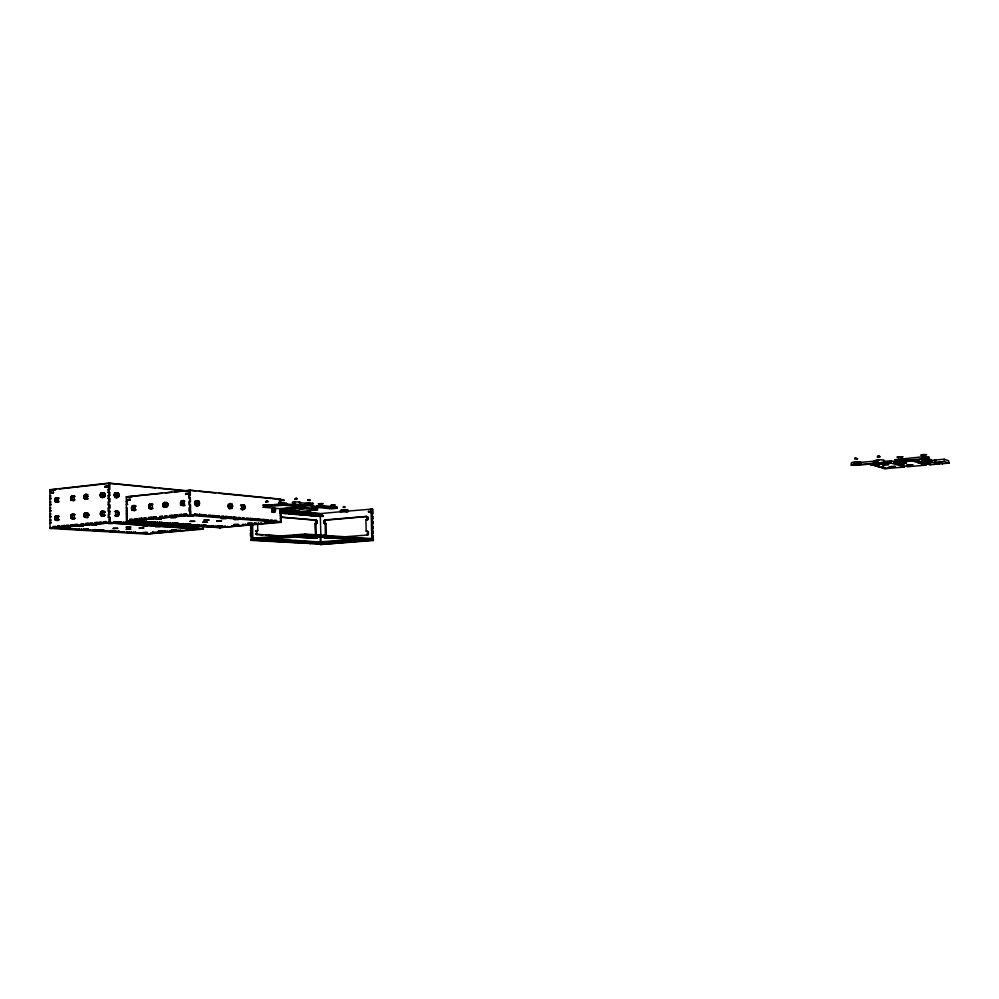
<?xml version="1.0" encoding="UTF-8"?>
<svg xmlns="http://www.w3.org/2000/svg" width="999" height="999" viewBox="0 0 999 999"><rect width="100%" height="100%" fill="white"/><g stroke="black" fill="none" stroke-linecap="round" stroke-linejoin="round"><path stroke-width="1.5" d="M315.509 534.752L314.847 523.838L315.984 522.04L315.072 520.154L280.931 517.27M296.666 537.15L315.135 538.361C316.283 536.063 318.756 535.864 316.296 538.274L296.291 536.962M316.945 534.927L316.221 534.49L315.996 523.738L317.145 521.94L316.233 520.054L280.569 517.032M273.164 512.175L274.051 510.402L273.276 508.016M272.59 512.3C275.824 513.711 276.686 507.13 273.439 508.191M229.683 508.566C233.666 507.48 227.747 502.385 230.844 503.583C233.716 504.395 232.655 509.89 229.258 508.541M242.345 509.602L243.494 507.392L242.282 504.97M244.917 507.567C245.679 504.72 241.358 503.608 241.721 506.968C240.921 511.301 247.552 508.166 243.494 507.704M368.181 531.668L366.183 531.131L365.921 520.229L367.445 518.181L366.233 516.421L325.087 519.93L323.626 521.703L325.162 523.701L325.387 534.428L323.963 535.939M231.119 508.429L229.258 506.181L230.632 503.583M335.826 536.825L336.463 537.549L332.717 537.387L333.316 536.563L333.329 537.337L329.558 537.175L330.157 536.351L330.182 537.125L326.386 536.962L326.985 536.138L327.01 536.913L324.787 536.85L326.286 534.49L326.061 523.763L324.513 522.015L325.412 520.204L367.108 516.508M199.488 503.558C200 498.738 193.843 501.148 196.566 504.732C197.228 506.093 199.201 505.606 199.375 504.17C199.463 501.91 194.405 507.854 198.239 505.519M197.24 503.034L197.115 501.048M198.027 503.696L197.515 501.573L196.279 500.724M180.507 503.271C180.544 498.076 186.85 502.172 183.366 505.157C179.345 505.894 179.358 502.047 184.266 505.569M181.855 503.396C180.956 501.073 186.351 500.174 182.367 500.586M148.651 506.456C148.701 501.323 154.833 505.382 151.423 508.316C150.162 509.527 148.451 507.892 148.651 506.456C149.675 507.042 154.583 510.751 149.588 508.503M150.025 506.568L151.598 503.958M162.849 505.032C162.8 500.124 168.906 503.558 165.871 506.705C162.15 508.591 161.413 502.959 166.346 507.405M164.223 505.144L164.922 503.109L166.296 502.485M131.506 508.166C131.356 503.571 137.188 506.356 134.603 509.59C131.119 512.662 130.132 505.019 134.465 510.539M132.879 508.279C132.043 505.556 138.024 505.257 133.054 505.581M134.39 509.989L135.327 506.893M334.677 504.994L333.641 504.857M70.704 498.364C70.567 493.906 76.099 496.603 73.626 499.725C70.017 502.684 69.843 495.479 73.389 500.636M70.792 516.346C70.454 521.041 76.249 517.657 73.689 514.685C69.805 513.136 69.942 518.431 74.326 514.248M72.115 498.476L73.589 495.966M71.641 518.643C77.223 519.443 71.329 519.293 72.203 516.446M83.916 496.94C83.679 492.732 89.148 494.817 87.025 498.076C83.616 501.173 83.641 494.293 86.389 499.163M84.003 515.359C83.966 510.626 89.66 513.986 86.788 516.995C83.079 518.706 82.917 513.349 87.363 517.644M85.315 497.065C84.49 494.842 89.573 493.956 85.627 494.368M85.402 515.459L86.064 513.498L87.338 512.887M100.312 495.192C99.825 492.07 104.47 491.87 103.809 495.129C102.997 501.411 95.667 492.007 104.545 495.654M100.424 513.736C100.287 509.215 105.956 511.988 103.434 515.159C102.76 516.471 100.799 516.058 100.562 514.647C100.1 511.438 104.52 517.382 101.523 515.871M103.446 492.719C99.088 493.531 104.932 499.375 101.623 497.377M101.811 513.848L102.685 511.663L104.433 511.488M115.372 494.855C115.085 491.483 119.693 492.582 118.931 495.492C117.969 499.925 115.235 494.867 114.011 495.005M118.057 497.177C112.238 500.237 121.816 493.743 115.322 492.807M117.77 515.884C112.675 515.734 117.72 507.367 119.056 513.336C114.76 521.653 120.117 510.651 115.447 511.288M54.745 500.074C54.62 495.654 60.065 498.339 57.63 501.436C54.033 504.358 53.946 497.202 57.418 502.335M54.795 518.244C54.67 513.811 60.127 516.545 57.68 519.63C54.058 522.527 54.021 515.334 57.467 520.491M56.156 500.187L56.993 498.051L58.479 497.752M56.219 518.331L57.455 515.934M335.514 507.017L330.694 507.005M337.225 507.005L320.242 505.494M367.357 535.002C365.721 535.963 369.767 531.268 366.183 531.131M272.24 510.364L274.126 508.778M366.695 519.905L368.132 519.23L367.257 519.155M272.852 508.079L272.577 510.601L274.201 512.162M257.642 523.364L257.754 530.457L256.481 532.367L257.48 534.353L280.906 535.951M58.491 517.407L58.104 519.942M58.441 499.363L58.054 501.885M853.745 463.037L854.782 462.924M878.433 460.514L876.135 460.689L877.984 460.564M884.215 462.525L857.716 465.309L851.136 465.209L883.903 462.437M367.557 534.94L368.094 534.565L367.22 534.502M195.417 500.986L198.401 500.836M928.758 457.092L922.339 456.818L894.954 459.727L897.601 460.027M363.873 538.623L363.848 539.385L363.224 538.686C363.561 537.937 361.975 541.083 359.915 540.247M104.033 515.959L103.072 515.571M221.99 526.011L217.357 526.073L222.028 525.961M281.968 499.725L283.741 499.687L281.98 499.75M282.38 503.896L280.544 503.646L284.79 503.571M280.544 503.771L282.68 503.608M285.314 503.733L284.44 503.896M272.178 510.614L273.564 510.639M273.689 510.801L275.437 510.564M293.881 502.509L294.767 502.335M308.079 499.725L309.827 499.687L308.142 499.762M281.93 511.513C286.139 511.7 277.385 511.038 281.993 511.55M283.629 511.7L285.077 511.65L284.39 511.588M281.843 512.862L281.006 512.937M281.955 513.011L285.889 513.361M307.168 503.758L309.915 503.496M283.466 512.999L280.369 512.862L281.156 512.799M286.701 511.788L285.227 511.788L287.25 511.888M283.591 513.161L285.09 513.124M285.214 513.299L286.725 513.286M309.603 503.571L311.388 503.571L309.965 503.771M289.885 512.087L289.298 512.15M286.051 513.224L289.96 513.561M290.097 512.262L291.533 512.2L289.26 512.012M288.449 513.573L289.285 513.498M291.646 512.375L295.517 512.712M290.072 513.723L291.571 513.698L289.123 513.636M293.244 512.512L294.705 512.512M294.842 512.649L297.103 512.849M293.132 513.861L291.72 513.836L295.542 514.185M293.344 514.023L294.73 513.998M296.441 512.787L297.939 512.774L297.265 512.712M294.88 514.135L296.366 514.11M298.301 512.887L299.525 512.912L298.888 512.986M296.466 514.273L297.302 514.198M270.629 538.911L319.38 541.945C323.751 540.759 323.776 544.393 319.405 543.406L260.702 539.81L305.644 536.188L363.923 540.084L362.2 540.259M297.914 514.273L297.14 514.323M298.064 514.41L299.55 514.373L295.704 514.06M302.622 513.161L301.198 513.211L303.421 513.411M302.772 513.349L304.245 513.336M323.177 505.906L316.558 505.906L317.432 506.181M301.086 514.547L299.65 514.56L308.142 515.284M301.286 514.71L302.048 514.61M303.596 513.274L308.728 513.299M304.545 515.122L305.744 514.685L305.682 513.498M302.797 514.822L303.434 514.747M335.302 505.057L332.655 504.795M311.251 515.546L308.316 515.147M313.536 514.173L312.762 514.223M310.602 515.496L312.799 515.684M314.485 514.235L313.661 514.31L314.31 514.36M312.15 515.621L315.16 515.746L313.748 515.746M320.617 514.897L315.209 514.46L316.671 514.41M316.783 514.56L318.194 514.56M318.269 514.71L319.668 514.66M316.646 515.896L315.284 515.921L318.231 516.008M319.792 514.847L320.417 514.772M316.908 515.996L318.931 516.208M272.265 508.803L274.188 509.453M318.294 516.158L319.755 516.133M175.774 530.094L171.266 530.132L176.373 530.082M346.453 510.464L345.567 510.539M367.195 520.204L365.921 520.229M883.441 460.502C884.402 459.215 873.114 459.927 874.575 461.051M117.108 496.928L115.434 496.903L118.431 496.828L115.422 496.615M320.766 543.269L360.414 540.259L360.864 538.436L360.976 540.284M349.038 539.797L348.951 541.296L349.063 539.697L336.938 540.596L336.963 542.22M182.355 504.845L183.716 504.907L182.293 504.994M935.663 460.302L934.115 460.626L935.613 460.851M856.568 458.154L854.807 458.166L855.594 458.254M934.889 462.737L934.24 463.012L940.459 462.587L934.889 462.737L934.739 460.439M879.432 456.056L877.671 456.056L878.708 456.131M853.608 462.599L856.68 462.262M854.744 462.687L861.188 463.049M859.789 462.737C863.81 461.351 849.649 461.888 851.797 463.124M876.91 460.589L876.26 460.914L877.609 460.851L854.595 462.937M901.485 457.043L902.085 456.855L900.499 456.73M902.184 457.08L903.059 456.793L898.413 456.793M925.049 454.895L925.673 454.695L924.612 454.57M292.27 504.67L291.496 504.982M303.197 505.569L299.113 505.382M303.234 507.604L302.123 507.28M331.381 504.994L332.317 504.882M293.107 512.375L291.646 512.387M305.719 513.436L304.208 513.698L305.819 513.986M302.66 514.685L301.885 514.735M310.19 513.736L309.153 513.436M304.42 514.935L305.569 514.985M342.133 510.389L345.604 510.227M856.83 459.003L857.679 458.778L854.632 459.115M879.682 456.905C882.479 456.056 873.551 457.117 878.77 456.993M855.107 462.637L853.421 462.824M922.477 454.707L921.702 455.057M898.551 459.215L897.489 459.727M275.674 536.975L279.071 536.875M114.735 530.694L110.489 530.644L114.735 530.694L114.036 531.643M198.339 504.445L196.653 504.42L197.527 504.495M268.082 502.01L265.522 501.935L266.184 502.06M297.202 499.2L294.643 499.113L295.279 499.238M271.428 504.97L262.787 505.169L264.635 505.494M299.026 502.609C304.658 501.261 285.839 502.222 294.68 502.759M281.93 503.658L282.018 503.883M264.373 506.868L262.824 507.167L279.683 508.691L300.1 506.793L283.404 505.219L264.373 506.868L264.335 504.857M293.556 504.108L291.933 504.42L306.481 505.969L313.374 505.544L293.556 504.108L293.519 502.072M309.54 503.171L304.707 503.633L307.417 503.996M308.067 503.633L306.843 503.858M310.926 503.821L309.965 503.908M321.853 503.921L322.502 503.758L321.84 503.671M301.673 507.117L281.406 509.003L282.342 509.265M299.151 507.417L300.811 507.292M279.745 510.152L297.64 511.75L317.744 509.915L301.698 508.441L281.431 510.314L282.367 510.564M318.206 506.943L316.596 507.342L330.469 508.716L337.25 508.304L318.206 506.943L318.182 505.619M146.241 534.053L50.05 528.396L49.95 489.722L108.766 483.116L188.324 490.934M50.662 489.785L56.543 489.273M108.179 489.448L109.553 489.448L109.515 483.191L108.791 483.266L155.619 487.949M59.565 488.936L109.565 483.329M315.072 508.803L316.009 508.578L311.988 508.516M316.134 508.903L317.719 508.616L301.473 507.28M345.03 507.455L343.231 507.492M108.891 485.127L109.528 485.052M53.434 491.995L50.774 492.282L50.774 493.319L53.434 493.019L53.434 491.995L53.372 492.957L50.799 493.244M106.606 486.451L108.816 486.201M107.929 487L105.132 487.3L105.12 486.251L107.929 485.939L107.929 487L105.182 487.237L105.17 486.313M306.044 513.586L312.275 513.511L310.764 513.873M344.792 510.039L340.122 510.551L343.631 510.789M342.857 510.414L341.983 510.626L343.331 510.626M345.567 510.676L346.453 510.339L344.792 510.414M345.055 510.714L348.301 510.277L343.943 510.352M50.724 495.879L49.962 495.816L50.612 495.679L50.574 498.651M341.758 511.463L340.147 511.825L348.326 511.55L341.758 511.463L341.733 510.189M288.037 535.951L291.308 535.876M109.553 489.448L108.129 489.385L108.154 492.482L108.829 492.357M108.154 492.482L109.565 492.42L109.59 495.641L108.217 495.641L108.192 498.688L109.615 498.613L109.628 501.848L108.204 501.785L108.229 504.895L109.653 504.82L109.678 508.041L108.941 508.054M109.415 492.495L109.54 495.579L108.854 495.579M115.097 492.882L117.37 492.657M114.897 493.007L117.607 492.744M116.471 493.007L117.82 492.857M116.683 493.169L118.032 493.019M116.871 493.356L118.232 493.206M117.045 493.581L118.406 493.431M114.148 494.093L115.497 493.956M117.208 493.831L118.556 493.681M114.073 494.38L115.422 494.243M117.333 494.105L118.694 493.956M114.023 494.692L115.385 494.542M117.445 494.393L118.794 494.243M50.737 501.91L49.975 501.848L50.624 501.723L50.587 504.682M108.167 495.591L109.54 495.579M117.52 494.692L118.869 494.555M899.412 456.805L896.902 457.167L897.839 457.342M854.595 462.587L855.531 462.587M114.036 495.317L115.385 495.179M117.57 495.005L118.918 494.867M114.086 495.629L115.434 495.492M117.582 495.317L118.943 495.179M114.161 495.929L115.509 495.791M117.57 495.629L118.931 495.492M117.532 495.941L118.881 495.791M117.457 496.228L118.806 496.078M117.358 496.503L118.706 496.353M114.723 496.965L116.084 496.828M117.22 496.753L118.581 496.603M114.922 497.165L116.284 497.015M115.135 497.315L116.483 497.177M116.895 497.165L118.494 497.002M115.822 497.564L117.857 497.302M108.229 498.626L109.615 498.613M220.18 526.136L220.167 527.684L126.473 521.216L126.286 496.79L190.26 490.209L190.322 495.092L189.548 495.092M162.35 493.269L127.66 496.778M165.434 492.944L171.616 492.295M174.713 491.97L180.894 491.321M183.978 490.996L190.247 490.347M877.472 460.352L878.87 460.227M877.522 460.864L873.863 461.613L874.625 461.825M898.813 460.527L895.042 461.288L901.622 461.388L929.045 458.516L898.813 460.527L898.713 458.966M130.045 499.15L127.185 499.45L127.185 500.511L130.045 500.212L130.045 499.15L129.982 500.149M50 507.829L50.637 507.767L50 510.851L50.712 510.901M188.661 494.155L185.639 494.468L185.627 493.369L188.649 493.056L188.661 494.155L190.01 494.28M126.324 501.473L127.01 501.398L127.035 504.532L127.722 504.532M126.361 507.729L127.06 507.667L127.21 521.266L190.559 515.309L190.434 504.607L188.986 504.682L188.948 501.461L190.397 501.523L190.359 498.176L188.911 498.251L188.861 495.029L190.322 495.092M50.599 510.726L51.361 510.776M108.279 504.82L109.653 504.82L109.628 507.979M126.336 504.545L127.035 504.532M190.197 498.251L190.347 501.448M322.59 543.331L322.552 541.72L337.075 540.609M109.078 514.323L109.69 511.026L108.267 511.101L108.254 507.992L108.928 507.992M195.617 500.861L197.964 500.624M195.055 501.348L198.601 500.998M195.692 500.924L197.215 501.311M194.905 501.573L196.366 501.436M197.34 501.336L198.789 501.186M194.793 501.835L197.278 501.598M197.515 501.573L198.963 501.423M132.992 508.266L134.378 508.129M194.693 502.122L196.154 501.973M197.665 501.823L199.113 501.685M195.904 501.448L197.327 501.898M50.762 513.986L50.012 513.936L50.649 513.811L50.012 516.895L51.374 516.82M108.317 511.038L108.953 510.976M132.929 508.566L134.303 508.429M194.618 502.422L197.34 502.185M197.79 502.11L199.251 501.96M50.012 516.895L50.662 516.833M132.879 508.878L134.266 508.741M194.58 502.747L197.34 502.485M197.889 502.41L199.35 502.26M197.303 502.759L195.979 502.897L196.016 502.022M132.867 509.19L134.253 509.053M197.977 502.722L199.425 502.584M132.892 509.502L134.266 509.365M194.593 503.396L196.054 503.246M198.014 503.046L199.475 502.897M115.235 511.376L117.507 511.151M114.823 511.663L117.957 511.351M132.929 509.827L134.316 509.69M194.643 503.721L196.091 503.571M198.039 503.371L199.5 503.234M116.808 511.638L118.169 511.5M127.085 510.801L126.386 510.864M194.718 504.033L196.179 503.883M117.008 511.825L118.357 511.688M190.334 504.682L190.372 507.892L189.023 507.904L189.061 511.126L190.509 511.051L190.509 515.309M197.989 504.008L199.438 503.871M117.183 512.05L118.531 511.913M194.817 504.333L196.391 504.22L195.28 504.145M117.333 512.3L118.694 512.162M194.942 504.62L196.403 504.47M197.914 504.32L199.375 504.17M117.47 512.562L118.819 512.437M195.105 504.882L196.566 504.732M197.827 504.595L199.276 504.458M197.702 504.857L199.151 504.72M117.57 512.862L118.931 512.724M197.552 505.094L199.013 504.945M117.645 513.161L119.006 513.024M195.667 505.469L197.128 505.319M197.39 505.294L198.838 505.144M195.891 505.594L198.651 505.307M50.774 520.029L50.025 519.98L50.674 519.855L50.637 522.827M196.116 505.669L198.451 505.444M117.695 513.474L119.056 513.336M117.707 513.786L119.068 513.648M117.695 514.098L119.056 513.961M117.657 514.398L119.018 514.273M117.582 514.697L118.943 514.56M228.584 503.983L231.268 503.708M117.482 514.972L118.844 514.835M127.148 514.123L126.411 514.06L127.11 513.936M230.032 503.971L231.468 503.833M278.871 499.113L280.157 499.1L280.182 505.369M230.22 504.12L231.656 503.983M277.685 499.45L280.731 499.163L280.806 503.608M114.848 515.484L116.209 515.347M117.358 515.222L118.706 515.084M230.407 504.32L231.843 504.183M115.047 515.671L116.408 515.546M117.208 515.447L118.556 515.322M230.569 504.545L232.005 504.395M115.26 515.821L116.621 515.696M117.033 515.646L118.382 515.509M118.194 515.671L115.709 516.021M227.909 505.082L229.345 504.945M230.719 504.795L232.155 504.657M230.831 505.069L232.268 504.932M227.847 505.382L229.283 505.244M109.715 514.26L108.292 514.21L108.304 517.32L109.728 517.245L109.765 522.902L50.749 528.434L50.037 527.797L109.765 522.277M227.809 505.694L229.246 505.556M230.931 505.357L232.367 505.219M108.304 517.32L109.728 517.245L109.728 522.902M227.797 506.006L229.233 505.869M231.006 505.669L232.442 505.519M231.056 505.981L232.492 505.844M241.646 504.857L243.494 504.757M227.809 506.318L229.258 506.181M241.059 505.107L243.706 504.832M227.859 506.643L229.295 506.505M231.069 506.293L232.505 506.156M240.896 505.257L244.093 505.107M240.734 505.457L242.17 505.319M227.934 506.943L229.37 506.805M231.069 506.605L232.505 506.468M240.597 505.681L242.033 505.544M242.844 505.444L244.268 505.307M231.031 506.918L232.467 506.78M243.007 505.656L244.43 505.519M126.436 517.07L127.173 517.12M243.144 505.906L244.568 505.769M230.956 507.205L232.392 507.067M230.869 507.492L232.305 507.342M243.269 506.181L244.693 506.043M243.356 506.468L244.792 506.331M230.757 507.742L232.193 507.604M228.646 508.179L230.082 508.041M230.619 507.967L232.055 507.829M243.431 506.768L244.867 506.63M228.846 508.341L231.893 508.016M229.046 508.454L231.531 508.304M243.481 507.08L244.905 506.943M243.494 507.392L244.93 507.255M243.456 508.004L244.88 507.879M240.647 508.603L242.083 508.466M243.394 508.304L244.817 508.166M103.496 521.815L103.496 522.752L103.446 521.765L105.794 521.54L106.506 522.589M136.738 518.668L137.475 518.718L134.365 518.831L134.378 519.905L137.487 519.667M153.109 517.057L153.896 518.119L153.122 518.131L153.109 517.057L155.569 516.82L155.582 517.894L150.812 518.281M174.163 515.059L174.95 516.133L174.176 516.146L174.163 515.059L176.661 514.822L176.673 515.909L169.368 516.595L169.355 515.509L171.853 515.272L172.54 516.421M187.05 514.997L186.313 513.973L187.05 515.047L183.841 515.234L183.828 514.135L186.363 513.898L186.376 514.997L178.996 515.696L178.983 514.597L181.506 514.36L181.518 515.459M243.306 508.566L244.73 508.441M240.784 508.853L242.22 508.716M243.194 508.828L244.618 508.691M243.057 509.04L244.48 508.916M242.907 509.24L244.33 509.103M113.986 521.678L117.008 521.778L116.384 522.889M195.28 515.097L194.58 514.073L194.593 515.159L195.317 514.073L197.577 514.185L197.602 515.284L196.815 515.284M241.721 509.615L244.156 509.265M129.745 520.342L132.155 520.104L132.143 519.043L129.733 519.268L129.745 520.342L132.842 520.154L132.105 520.054M141.458 519.23L139.036 519.455L139.023 518.394L142.145 518.206L141.408 518.219L142.145 519.23L146.154 518.793L146.141 517.719L143.706 517.944L144.393 519.068M194.58 514.148L195.317 514.073M242.145 509.652L243.569 509.515M59.628 525.973L60.377 526.985L58.129 527.197L58.117 526.161M69.081 526.161L66.109 526.336L66.109 525.299L68.369 525.087L69.081 526.161L68.332 526.061M99.65 523.289L101.985 523.064L101.249 522.964M116.384 521.84L117.008 521.778M50.05 528.396L109.028 522.852L203.334 529.158L203.284 525.511M118.581 523.039L118.581 521.99L121.578 522.09L120.867 523.139M126.473 521.216L189.835 515.247M201.973 514.597L201.985 515.559L202.01 514.535L199.038 514.423L199.763 514.423M118.581 522.052L119.256 521.99L118.581 522.976M55.757 528.134L56.444 528.071M113.998 522.727L114.623 521.615M132.78 520.904L132.043 521.028L172.615 523.688M120.954 522.152L121.578 522.09M58.142 528.284L58.791 528.284M134.415 521.203L135.065 521.141M123.127 522.29L126.111 522.402L125.487 523.501M204.171 514.772L203.459 515.859M60.427 528.421L61.114 528.359M136.601 521.353L137.338 521.228M199.038 515.447L199.713 514.36M273.589 508.416L275 508.279M125.487 522.452L126.111 522.402M273.726 508.653L275.137 508.516M62.8 528.558L63.436 527.547L67.445 527.659L62.5 527.734L63.387 527.572M138.961 521.515L139.598 521.453M273.838 508.916L275.249 508.778M69.668 528.021L70.355 528.021M123.139 523.289L123.764 522.24M141.121 521.665L141.846 520.616M203.459 515.796L204.133 514.71L206.418 514.885L205.744 516.033M273.938 509.19L275.337 509.065M129.982 522.764L130.619 522.702L129.995 523.801M274.001 509.49L275.412 509.353M143.456 521.828L144.093 520.716M212.188 515.459L215.11 515.571L215.122 516.645M212.175 515.534L212.874 516.471M274.051 509.79L275.449 509.665M70.355 528.908L69.668 529.033L72.652 529.12M127.66 523.588L128.322 522.614L127.66 523.651M145.617 521.977L146.341 521.853M207.842 516.146L208.566 516.071M135.09 523.014L134.365 523.126L135.09 524.05L135.09 523.014L132.767 522.852L132.143 523.888M274.063 510.102L275.474 509.965M280.569 522.315L280.22 509.627L280.919 509.552L280.282 509.515M72.003 529.108L72.64 529.058M147.889 522.077L148.576 522.015M210.027 516.308L210.752 516.246M274.051 510.402L275.462 510.264M280.257 509.677L280.919 509.615L281.144 522.352L219.53 527.634M138.811 524.338L139.523 523.314L136.588 523.214L136.601 524.25M147.939 522.14L148.576 522.077M210.115 516.371L210.777 515.234L208.516 515.059L208.529 516.133M74.925 529.195L74.238 529.308L77.198 529.395M150.075 522.29L150.799 522.165M212.188 516.483L212.924 516.421M138.898 523.364L139.523 523.314M273.963 510.976L275.374 510.851M76.561 529.383L77.198 529.32M134.378 524.038L135.052 523.976M153.022 522.315L152.335 522.377L153.022 522.39M141.009 523.513L141.696 524.425L141.021 524.487M273.876 511.251L275.287 511.113M78.784 529.52L79.371 528.521M136.601 524.188L137.213 523.151M154.495 522.589L155.22 521.553L155.132 522.539M271.653 511.738L273.064 511.6M273.776 511.488L275.187 511.363M85.577 529.045L88.449 529.12L87.812 529.183M143.207 523.726L143.931 523.613L143.219 524.637M161.114 522.077L161.801 522.015L161.164 523.064M271.828 511.913L273.239 511.788M273.651 511.7L275.062 511.575M81.081 529.657L81.718 528.658M87.762 529.12L88.362 530.069M146.029 523.751L145.404 524.787L145.404 523.813L148.302 523.913L147.59 524.937M156.793 522.752L157.417 521.653M218.756 517.045L219.405 515.921L217.183 515.746L217.195 516.808M227.934 517.657L227.922 516.595L225.724 516.421L225.05 517.494M273.501 511.9L274.912 511.763M145.404 523.876L146.079 523.813M272.977 512.25L274.75 511.925M158.891 522.902L159.615 521.865M220.804 517.157L221.466 516.083L223.676 516.258L223.701 517.32L222.927 517.32M147.59 524.025L148.302 523.913M85.577 529.932L86.214 528.933M151.935 525.224L152.647 524.2L149.763 524.113L150.437 525.012L149.775 525.074M229.283 517.869L229.27 516.82L232.13 516.92L231.468 518.044M229.258 516.883L229.982 516.82L229.283 517.819M88.449 530.007L87.762 530.119L90.672 530.207M152.023 524.263L152.647 524.2M163.986 523.089L163.249 523.139M280.969 512.475L280.269 512.599M151.935 524.325L152.597 524.263M156.344 525.574L156.955 524.5L154.096 524.4L154.758 524.413M166.146 523.301L165.509 523.364M233.479 518.206L233.466 517.145L236.301 517.257L235.652 518.369M233.454 517.22L234.178 517.145L233.466 518.144M92.208 530.332L92.895 530.269M156.244 524.612L156.955 524.5M168.307 523.389L167.582 523.439M159.053 524.7L158.404 525.711L159.016 524.637L161.239 524.787L160.627 525.861M176.099 523.076C183.554 522.315 165.222 523.089 176.873 523.076L176.161 524.1L176.786 523.014M96.628 530.594L97.303 529.657L97.228 530.594M103.234 530.119L103.871 530.057M154.77 525.312L144.718 524.8M160.527 524.912L161.239 524.787M98.864 530.731L99.5 529.745M156.256 525.511L156.918 525.449M235.552 518.306L236.276 518.244M99.5 530.731L96.628 530.656M164.785 526.086L165.497 525.074L162.662 524.987L162.675 525.998M101.061 530.856L102.135 529.782L97.365 529.82L101.673 529.895L101.011 530.919L103.284 531.056L103.871 530.007M158.404 525.661L159.066 525.599M164.785 525.199L165.497 525.074M103.234 530.993L103.871 530.931M160.539 525.799L161.201 525.736M166.895 525.274L169.718 525.362L169.106 526.436M178.322 524.188L179.008 524.125L178.371 524.2M166.895 525.337L167.532 526.223M106.044 531.068L105.37 531.181L108.217 531.256M162.662 525.949L163.287 524.925M180.394 524.4L181.119 524.275M280.319 515.571L281.019 515.509M171.104 525.561L173.901 525.649L173.876 526.598M182.542 524.487L183.217 523.476M243.906 519.018L244.555 517.907L242.42 517.744L242.445 518.793M249.925 518.444L250.637 518.456M883.815 461.426L891.008 460.776L893.943 461.663M109.69 531.381L110.377 531.318M166.908 526.236L167.57 526.173M173.202 525.774L173.901 525.649M184.603 524.687L185.227 523.613M245.866 519.118L246.578 519.055M109.69 531.431L112.525 531.456L112.512 530.531M169.018 526.373L169.68 526.311M186.738 524.775L187.4 523.763L185.914 523.801L190.709 523.763L187.462 523.626M247.902 519.28L248.626 519.218M118.294 531.031L118.931 530.981M175.287 525.849L175.949 525.849M187.412 524.787L176.161 524.1M248.002 519.343L248.651 518.231L246.528 518.069L246.541 519.105M253.971 518.768L254.683 518.768M171.778 526.448L171.116 526.51L171.728 525.499M188.823 524.925L189.498 523.963M250.649 519.368L249.937 519.43L250.599 518.394L252.697 518.556L252.722 519.592M872.177 463.399L876.76 462.987M881.33 462.574L890.721 461.825M896.902 462.425L893.968 462.612L893.905 461.451L898.213 461.063M903.958 460.551L909.714 460.027M177.36 526.048L178.072 525.936L177.372 526.935L188.087 527.709M116.171 531.768L116.808 531.718M180.057 526.073L179.445 527.122L180.057 526.073L182.205 526.223L182.18 527.16M191.583 525.012L190.909 525.062L191.583 525.074M257.992 519.093L260.727 519.193L260.077 520.279L260.702 520.154M319.668 513.598L320.08 515.009L312.362 514.335M179.433 526.198L180.107 526.136M257.979 519.155L258.691 519.093M319.58 513.686L340.871 511.7M345.404 511.301L372.552 509.028L372.677 513.936L371.64 513.948L371.079 508.991L371.815 539.223M912.786 459.915L916.782 460.676L916.695 462.212L918.943 462.425L918.868 461.351L916.632 461.138M118.931 531.843L118.257 531.955L120.467 532.03M175.3 526.798L175.961 526.735M181.506 526.336L182.205 526.223M192.944 525.274L193.656 525.149M253.983 519.755L254.695 519.692M870.641 463.536L870.716 464.697L890.559 462.912L904.345 467.033L904.22 464.772M893.968 462.612L912.661 460.939L916.695 462.212M890.783 462.987L870.941 464.76L870.878 463.611M120.429 532.03L121.054 532.03M195.092 525.424L195.717 525.362M261.975 519.405L262.687 520.317L261.988 520.379M928.683 459.977L931.218 459.752L931.992 462.262L927.347 462.674L922.052 460.964L922.764 458.566M179.445 527.072L180.107 527.01M197.103 525.499L197.765 524.55M258.704 520.004L257.992 520.067L258.654 519.03M122.502 532.205L124.688 532.342M186.313 526.498L185.627 527.484L186.313 526.498L183.566 526.411L183.579 527.41M197.065 525.561L197.677 524.487M203.222 525.037L205.919 525.124L205.931 526.011L205.207 525.124M876.086 465.097L877.222 464.997L877.284 466.133L876.16 466.233L876.098 464.672M917.631 461.451L920.941 462.013L921.003 463.086L917.694 462.537L917.631 461.451L918.868 461.351M922.052 460.964L926.747 460.551L931.992 462.262M199.825 525.586L199.151 525.636L199.812 524.637M268.656 520.841L268.644 519.817L265.934 519.717L266.633 519.717M930.843 460.402L944.217 459.215L948.613 460.726L949.05 463.111L930.231 464.76L925.936 463.848L925.861 462.712M187.65 526.748L190.397 526.773L189.785 527.822M205.245 525.187L205.919 525.124M280.369 518.543L281.081 518.481M319.917 516.52L322.34 516.308L322.24 514.81L312.587 514.31M126.748 531.543L127.385 532.355M183.566 527.347L184.228 526.411L184.191 527.347M189.685 526.885L190.397 526.773M870.716 464.697L877.284 466.133M928.758 461.126L931.293 460.901M128.846 532.529L129.47 531.568M135.04 531.992L135.714 532.854L135.04 532.954L137.775 533.041M191.721 526.96L194.443 527.047L193.756 528.034M203.234 525.924L203.883 524.925M368.481 511.388L369.38 512.312L368.481 511.388L371.84 511.251M917.694 462.537L918.943 462.425M187.662 527.622L188.274 526.635L188.287 527.622M266.646 520.629L265.946 520.691L266.596 519.655M922.015 462.35L920.778 462.462L920.853 463.536L923.064 463.736L923.001 462.662L922.015 462.35L922.077 463.424M131.556 531.743L130.894 532.717L131.468 531.693M193.744 527.16L194.443 527.047M924.125 464.073L924.15 462.15L925.099 464.385L921.827 463.848L921.765 462.774L923.001 462.662M924.849 462.375L925.998 462.275M133.629 531.818L133.641 532.792L130.894 532.717M189.698 527.759L190.359 527.709M197.777 528.309L198.464 527.322L195.767 527.235L196.416 527.247M878.321 465.734L878.383 466.858L879.52 466.758L876.16 466.233M921.765 462.774L925.024 463.324L916.408 460.327M191.733 527.897L192.395 527.847M197.765 527.435L198.464 527.322M209.253 526.398L209.965 526.286M269.88 521.053L270.517 519.967L272.552 520.129L271.828 521.153M368.506 512.225L371.865 512.087M878.383 466.858L883.915 468.007L883.84 466.883M949.05 463.111L944.367 461.526L924.212 463.299L927.084 463.748L925.936 463.848M211.351 526.548L211.963 525.499M921.827 463.848L923.064 463.736M141.895 533.291L139.173 533.204L139.835 533.104M196.428 528.109L195.767 528.171L196.378 527.185M213.311 526.623L213.973 526.573M219.543 526.036L220.205 525.973L217.37 525.936M274.475 521.241L273.776 521.303L274.425 520.279L276.436 520.442L276.461 521.453M166.096 530.993L163.324 531.131L164.011 531.118M213.274 526.685L213.886 525.636M215.297 526.76L215.959 525.786M882.754 466.57L882.791 468.106L883.915 468.007M920.853 463.536L919.779 463.199L923.738 462.687L923.875 464.485L925.099 464.385M199.625 528.871L145.654 534.103L203.334 529.158M277.822 522.115L219.568 527.647M882.791 468.106L884.977 468.731L904.345 467.033M923.8 463.424L925.848 464.073L925.911 465.134L907.679 466.733L894.542 462.787L894.742 460.639M251.486 525.399L250.374 525.412L251.486 525.399L250.462 530.544L251.561 530.544L251.611 533.204L250.499 533.216L250.537 535.689L251.648 535.676L251.711 539.897L323.464 543.856M314.76 520.054L316.233 520.054M315.222 520.242L316.521 520.267M315.497 520.504L316.646 520.404M315.609 520.679L316.77 520.579M315.709 520.879L316.87 520.779M315.809 521.091L316.958 520.991M315.871 521.316L317.033 521.216M371.69 516.408L372.739 516.396L372.789 518.856L371.753 518.868L371.69 516.408L372.739 516.396M315.934 521.553L317.095 521.453M315.971 521.79L317.12 521.69M315.984 522.04L317.145 521.94M315.971 522.29L317.133 522.19M315.946 522.527L317.108 522.427M315.909 522.752L317.07 522.652M315.846 522.976L316.995 522.877M315.759 523.164L316.92 523.064M315.659 523.351L316.82 523.251M315.422 523.626L316.708 523.401M314.847 523.838L316.446 523.626M250.462 530.544L251.561 530.544M257.754 530.457L256.568 530.556M255.919 530.781L257.255 530.569M255.769 530.919L256.968 530.819M255.644 531.081L256.843 530.981M371.815 521.328L372.852 521.316L372.914 523.776L371.878 523.788L371.753 518.868M371.878 523.788L372.914 523.776M255.694 533.903L256.893 533.803M255.819 534.078L257.168 534.14M256.131 534.365L257.317 534.265M257.829 534.44L256.293 534.453L262.787 534.952M371.928 526.248L372.977 526.236L373.027 528.696L371.99 528.708L372.315 523.826M338.823 537.125L371.178 539.323L371.166 538.573L304.907 534.028L252.797 538.236L258.029 538.561L258.042 539.335L257.48 538.523M371.99 528.708L373.027 528.696M250.924 525.449L251.161 540.397L251.736 539.073L302.148 534.89L318.981 535.589L318.993 536.363L320.604 536.475L319.967 535.751M304.92 534.815L252.847 539.048L252.61 524.425M251.748 539.835L302.16 535.676L310.851 535.826L310.839 535.039L310.227 535.876L314.123 536.038L314.111 535.252L313.499 536.088L317.37 536.263L317.357 535.476L316.745 536.313L318.993 536.363M315.06 534.577L316.533 534.577M255.357 540.059L254.733 540.159L257.043 540.209M310.227 535.876L310.851 535.826M258.654 540.309L259.84 540.459L259.827 539.597M372.053 531.168L373.089 531.156L373.151 533.616L372.115 533.641L372.427 528.746M259.802 540.409L260.389 539.547M266.483 539.997L270.354 541.021M262.075 540.459L261.451 540.559L263.736 540.621L263.724 539.747M266.458 540.047L266.471 540.809M268.069 540.097L268.644 540.909M316.258 536.301L317.42 536.213M265.409 540.659L265.322 539.847M316.283 536.55L317.432 536.451M324.775 536.076L325.412 536.8M316.271 536.8L317.432 536.7M320.604 536.475L323.813 536.688L323.801 535.914L323.189 536.738L324.787 536.85M316.246 537.037L317.407 536.938M316.208 537.262L317.357 537.175M318.781 535.476L340.497 537.15L367.145 535.027M273.077 541.258L271.378 541.158L272.003 541.058M316.134 537.487L317.295 537.387M316.059 537.687L317.22 537.587M315.959 537.862L317.12 537.774M275.274 541.258L274.65 541.346L276.336 541.458L276.323 540.596M315.721 538.149L317.008 537.924M276.311 541.396L276.873 540.559M282.792 540.996L286.875 541.121M315.135 538.361L316.745 538.149M278.446 541.508L278.434 540.646L277.897 541.545L280.132 541.608L280.12 540.746M282.754 541.046L282.767 541.795M284.328 541.083L284.34 541.933L286.551 541.995M281.156 541.695L281.668 540.846M333.029 537.599L325.274 538.199L323.988 536.913M336.463 537.549L339.585 537.749L339.56 536.987L338.961 537.799L342.682 537.962L342.657 537.2L342.058 538.011L345.754 538.174L345.741 537.412L345.142 538.224L348.813 538.374L348.801 537.624L348.201 538.424L351.86 538.586L351.835 537.824L351.248 538.623L354.882 538.786L354.87 538.036L354.27 538.836L357.892 538.985L357.867 538.236L357.28 539.035L363.848 539.385M341.134 537.862L341.121 537.1L355.806 538.011M288.162 542.032L287.537 542.132L289.161 542.17M290.746 542.27L292.907 542.37M298.589 542.007L303.883 542.157M370.454 540.297L372.24 540.047L372.177 536.101L373.214 536.088L373.314 540.521L320.217 544.53M293.856 541.67L294.493 542.407M303.758 542.195L303.234 543.069L304.845 543.169M298.601 542.744L299.163 541.908M372.24 540.047L369.131 539.835L369.717 539.048L369.742 539.785L367.669 539.735L367.644 538.985L356.368 538.136L355.781 538.936M301.71 542.932L302.272 542.107M295.08 501.523L294.168 501.698L295.142 501.798M294.767 502.197L295.404 502.709M265.609 504.982L269.305 504.994M922.739 454.557L924.362 454.458M284.727 503.958C293.094 502.997 274.101 502.972 280.382 503.996M923.538 455.057L926.66 454.632L920.541 455.107M348.813 539.672L357.492 538.998M306.93 543.156L307.917 543.356M326.973 542.007L333.067 541.533M340.684 540.946L346.778 540.471M366.596 538.936L371.166 538.573M309.365 542.607L309.39 543.444L310.976 543.531L311.501 542.669M316.995 543.119L317.582 543.806M312.437 543.618L312.962 542.757M363.236 539.435L366.795 539.585L366.783 538.848L366.196 539.635L367.669 539.735M313.986 543.668L314.535 542.844M323.938 542.969L316.258 542.919M333.966 542.145L337.662 541.908M346.803 541.196L349.85 540.971M359.702 540.159L363.561 539.91M361.913 540.097L363.911 539.947L363.923 540.734L361.938 540.834L362.387 540.122M324.975 542.907L324.987 543.731L327.297 543.606M328.783 542.657L328.796 543.381L331.181 543.306M338.549 542.632L337.063 542.807M342.47 542.332L341.021 542.557M344.505 542.22L348.501 541.933M350.087 541.795L350.062 540.971L350.012 541.745L352.422 541.683M353.971 541.446L354.021 540.659L353.971 541.446L356.393 541.371M372.252 539.26L368.256 538.948L368.369 540.459L366.396 540.559M878.158 460.439L878.883 460.377M922.889 457.005L926.81 457.08M855.256 462.512L856.692 462.425M928.458 459.652L929.969 459.677L928.446 459.89M319.83 505.669L318.469 506.006M312.824 506.518C306.868 507.017 320.779 506.68 313.698 506.493M314.161 506.78L314.835 506.53M307.555 511.588L306.318 511.888M308.866 511.825L310.614 511.688L308.828 511.563M343.656 510.439L343.032 510.651M309.852 513.948L311.988 513.986M305.744 514.685L312.312 514.86L305.981 515.072L308.067 515.059M167.382 503.521L166.696 503.646L167.333 503.696M283.129 500.536C287.2 500.187 278.996 500.199 282.317 500.549M309.19 500.524C313.062 500.287 305.994 500.062 308.029 500.524M309.653 503.971L313.324 503.446L306.681 503.671M320.542 503.658C315.721 504.258 327.797 503.733 321.004 503.646M332.754 504.87L330.981 505.207M313.249 506.505L312.138 506.78M307.255 511.538L307.979 511.575M308.454 511.85L309.852 511.688L309.203 511.575M344.705 510.764L345.741 510.714M308.341 515.272L308.916 515.172M320.454 516.221C318.556 516.433 322.54 516.121 320.654 516.333M309.678 515.284L310.464 515.309M282.542 503.409L284.328 503.409M313.137 506.431L314.997 506.431M313.187 506.88L313.848 506.868M307.867 511.513L309.103 511.5M307.929 511.925L308.566 511.913M87.487 496.041L86.613 496.103L87.537 496.216M900.886 459.041L902.284 459.041M305.17 513.411L306.206 513.673M312.949 514.098L313.823 514.348M319.118 516.083L319.755 516.121M272.877 510.576L274.188 510.851M284.24 511.725L283.279 511.451M307.317 511.925L308.017 511.863M321.74 503.571L318.244 503.846L319.243 504.033M195.517 504.145L196.154 504.158M197.615 504.333L198.239 504.345M296.303 498.339C298.676 498.538 293.856 498.301 296.104 498.513M343.331 510.751L342.12 510.664M297.352 505.094L299.151 505.182L299.176 506.518M311.988 506.868L312.849 506.805M84.79 496.016L86.164 495.916L85.452 495.841M309.902 503.359L311.376 503.508M283.491 503.608L285.115 503.484M282.08 503.971L280.744 503.883M306.468 534.64L303.234 534.902M52.997 527.934L146.241 533.478M55.757 528.196L58.192 528.284M60.427 528.471L62.837 528.558M78.784 529.582L81.131 529.657M85.627 529.994L83.292 529.845L83.966 528.846M92.208 530.382L95.105 530.469L95.105 529.47M126.711 532.455L128.883 532.592M293.868 542.507L296.054 542.557L296.041 541.72M251.161 540.397L320.779 544.043M163.337 531.98L164.023 532.08L163.411 531.081M66.146 526.273L66.908 526.323M337.113 542.857L336.563 540.796M58.217 526.223L57.418 526.123L57.418 527.16L58.217 527.135M64.723 526.523L64.011 525.499L64.723 525.536L61.751 525.711L61.751 526.748M152.797 532.067L153.446 532.105M159.116 532.355L159.753 531.543M272.902 539.472L280.669 539.947M285.277 540.234L297.677 540.996M303.833 541.383L313.149 541.945M157.605 532.642L156.993 531.643M59.628 526.885L60.377 526.935M154.895 532.729L155.594 532.817M328.796 543.381L329.295 542.632M251.736 539.073L254.146 539.21M55.295 527.297L56.044 527.397M150.699 533.091L151.398 533.129M50.025 522.952L51.386 522.877M250.537 535.689L251.648 535.676M72.715 524.737L73.464 524.712M172.527 531.331L171.928 531.293M73.464 525.699L72.752 524.662L70.479 524.887L70.479 525.924M168.269 531.705L167.657 530.706M338.986 542.707L338.524 541.858M87.8 523.301L88.536 523.289M189.298 529.807L188.649 528.858M292.307 536.55L292.295 535.776M360.364 541.071L358.454 541.221M187.163 529.083L186.488 529.957L187.175 529.994M265.871 535.152L278.184 535.951M90.772 524.063L89.985 524.088L89.985 523.039L92.308 522.814L92.308 523.863M87.8 524.225L88.549 524.338L87.837 523.239L85.527 523.464L85.539 524.5M182.18 530.332L182.268 530.394M180.632 530.619L180.02 529.62M270.504 505.469L264.348 505.531L280.17 504.033L278.946 504.532M54.82 518.543L56.231 518.643M109.016 522.227L203.321 528.583M372.877 539.997L320.242 544.53M54.858 518.843L56.269 518.943M116.833 522.927L124.575 523.451M132.318 523.963L140.072 524.487M161.751 525.949L169.505 526.461M191.184 527.922L198.938 528.446M54.933 519.13L56.344 519.23M324.051 537.15L326.373 538.261L324.887 538.099M373.314 540.521L373.214 536.088M55.032 519.405L56.568 519.742M57.68 519.63L59.091 519.73M202.035 529.17L109.091 522.964L108.766 483.116M55.295 519.867L56.706 519.955M57.517 519.855L58.929 519.942M195.167 529.195L195.816 529.233M324.388 537.724L325.287 537.787M50.025 519.917L50.737 519.967M55.457 520.054L57.055 520.304M251.611 533.204L250.499 533.216M324.55 537.887L325.612 538.061M366.446 540.609L365.984 539.735M55.844 520.317L58.129 520.491M99.738 523.226L98.951 523.239L98.938 522.19L101.286 521.965L101.286 523.014M191.508 529.67L190.809 528.721M362.437 540.909L361.913 538.786M279.121 503.284L278.471 503.171L281.556 503.134M55.282 516.52L56.706 516.62M70.917 517.557L72.315 517.657M324.338 535.064L325.237 535.127M55.145 516.77L56.556 516.858M71.016 517.832L72.415 517.932M73.701 518.056L75.112 518.156M324.213 535.264L325.112 535.327M55.02 517.032L56.431 517.132M71.141 518.081L72.54 518.181M73.539 518.281L74.937 518.381M54.92 517.32L56.344 517.42M71.279 518.294L72.865 518.581M73.152 518.631L74.763 518.568M324.026 535.701L324.912 535.764M54.858 517.619L56.269 517.719M130.619 522.702L128.284 522.539L128.284 523.588M143.931 523.613L141.646 523.451L141.646 524.487M178.072 525.936L175.911 525.786L175.924 526.798M54.808 517.932L56.231 518.019M161.925 525.112L165.072 525.262M309.553 535.127L335.739 536.913M106.493 521.578L105.757 522.539M84.128 516.258L85.539 516.358M227.834 526.436L227.198 526.398M250.424 528.084L251.523 528.071M70.904 515.734L72.403 515.546M84.241 516.533L85.639 516.633M70.829 516.046L72.24 516.133M84.366 516.783L85.914 517.107M224.962 526.585L225.637 526.685M84.678 517.195L86.089 517.295M86.401 517.345L88.012 517.282M223.364 526.823L222.715 525.849M84.878 517.357L87.587 517.557M129.058 520.716L220.192 526.997M56.044 515.834L58.729 516.033M70.792 516.97L72.19 516.758M220.155 527.11L188.786 524.975L189.41 523.913M325 534.515L326.286 534.49M55.632 516.108L57.243 516.046M57.505 516.096L59.078 516.383M70.842 517.27L72.24 517.37M127.897 521.191L220.205 527.584M324.638 534.74L325.711 534.677M55.457 516.296L56.868 516.396M324.488 534.89L325.374 534.952M84.228 514.135L85.627 514.235M87.4 514.398L88.799 514.497M100.949 515.397L102.335 515.496M367.045 534.652L367.919 534.715M84.128 514.435L85.527 514.535M87.45 514.71L88.849 514.81M101.124 515.584L104.258 515.834M366.683 534.877L367.744 534.84M84.053 514.735L85.452 514.835M87.462 515.022L88.861 515.122M236.825 525.649L236.176 524.675M72.04 514.235L74.738 514.448M84.016 515.047L85.415 515.147M87.45 515.334L88.849 515.434M234.615 525.899L233.928 524.925M71.628 514.51L73.227 514.46M73.526 514.497L75.1 514.785M87.4 515.646L88.811 515.746M71.441 514.71L72.84 514.81M84.016 515.671L85.415 515.771M108.991 517.245L109.69 517.295M231.681 526.061L232.317 526.036M372.177 536.101L372.115 533.641M71.266 514.935L72.677 515.034M84.066 515.971L85.464 516.071M71.129 515.172L72.527 515.272M100.474 513.111L101.873 513.211M100.437 513.424L101.823 513.523M151.536 517.32L148.401 517.494L148.401 518.581L150.861 518.344L150.849 517.27L151.536 517.395M243.057 524.063L242.982 524.125M373.151 533.616L373.089 531.156M85.714 512.787L87.562 512.937M247.627 524.662L247.615 523.663L248.214 524.7M85.052 513.036L87.987 513.124M100.437 514.048L101.836 514.16M367.694 533.666L368.569 533.728M84.853 513.199L86.251 513.299M100.487 514.36L101.873 514.46M245.891 524.85L245.242 523.876M367.607 533.903L368.481 533.966M84.49 513.611L86.064 513.498M100.562 514.647L101.948 514.747M103.584 514.897L104.97 514.997M243.656 525.099L243.082 525.062M367.495 534.115L368.369 534.178M84.353 513.861L85.752 513.961M87.325 514.11L88.724 514.21M100.662 514.922L102.06 515.022M103.434 515.159L104.82 515.259M367.37 534.315L368.244 534.378M100.787 515.172L102.185 515.272M103.259 515.384L104.658 515.484M101.935 511.188L104.233 511.376M101.486 511.401L104.633 511.65M261.513 523.476L260.876 522.552M366.97 531.331L368.019 531.518M50 507.892L50.749 507.942M101.099 511.75L102.685 511.663M103.409 511.738L104.957 512.062M254.645 523.139L253.983 523.151L256.281 522.952L256.918 523.888M258.591 523.638L258.666 522.689M367.307 531.605L368.319 531.843M100.924 511.988L102.323 512.087M103.696 512.212L105.082 512.312M126.411 513.998L127.11 514.048M367.557 531.98L368.431 532.042M100.774 512.237L102.173 512.337M367.657 532.205L368.531 532.267M100.649 512.512L102.048 512.612M162.238 517.207L167.07 516.82L167.058 515.734L164.573 515.971L165.26 517.107M253.996 524.038L254.67 524.138M100.549 512.799L101.948 512.912M156.256 516.87L155.532 516.883L156.269 517.894L153.809 518.181L153.796 517.107M176.623 514.885L177.347 514.872M171.803 515.347L172.527 515.334M270.729 522.727L270.13 521.678M176.623 515.846L177.36 515.909L174.85 516.196L174.837 515.109M267.832 522.827L268.506 522.927M108.953 511.038L109.69 511.026M265.509 523.089L266.134 523.076M131.756 509.365L133.129 509.478M134.603 509.59L135.976 509.702M131.88 509.615L133.267 509.727M134.428 509.815L135.802 509.927M108.254 507.992L109.728 508.166M132.043 509.84L133.429 509.952M132.218 510.039L134.94 510.501M189.835 514.61L280.519 521.715M132.855 510.389L134.703 510.539M181.456 514.435L182.18 514.41M281.144 522.352L189.822 515.372L189.535 490.134L280.731 499.163M49.987 504.807L51.336 504.745M184.615 515.222L183.878 514.198M54.883 500.961L56.294 501.073M131.631 507.217L133.017 507.317M323.751 522.652L324.65 522.727M54.982 501.223L56.394 501.336M57.467 501.66L59.041 501.548M131.556 507.517L132.942 507.629M323.838 522.864L324.737 522.939M55.095 501.473L56.656 501.798M57.28 501.848L58.691 501.96M131.518 507.842L132.892 507.954M323.951 523.064L324.987 523.314M55.407 501.873L58.067 502.322M324.238 523.389L325.487 523.676M56.006 502.222L57.855 502.36M131.518 508.479L132.904 508.591M324.775 523.663L326.061 523.763M131.643 509.09L132.942 508.903M54.97 498.863L56.381 498.988M71.216 499.987L72.79 500.287M323.801 520.991L324.7 521.053M49.975 498.776L51.324 498.713M54.87 499.15L56.281 499.275M71.566 500.324L74.051 500.624M148.676 506.768L150.05 506.88M323.713 521.216L324.613 521.291M54.808 499.45L56.219 499.575M132.605 505.794L135.777 506.043M148.726 507.08L150.1 507.192M323.664 521.453L324.55 521.528M54.758 499.762L56.169 499.875M132.193 506.143L133.766 506.068M134.578 506.118L135.951 506.231M148.801 507.38L150.175 507.492M323.626 521.703L324.525 521.765M132.018 506.381L133.391 506.493M148.913 507.654L150.287 507.767M323.614 521.94L324.513 522.015M54.77 500.374L56.181 500.487M131.868 506.63L133.242 506.743M149.051 507.917L150.574 508.254M151.423 508.316L152.997 508.229M323.639 522.19L324.538 522.265M372.977 526.236L372.602 528.658M54.808 500.674L56.219 500.786M131.731 506.918L133.117 507.03M149.388 508.341L150.762 508.454M151.211 508.479L152.585 508.591M323.676 522.427L324.575 522.502M84.79 498.926L86.189 499.038M70.717 498.051L72.128 498.164M84.99 499.038L87.05 499.275M149.35 504.42L150.724 504.532M162.924 505.669L164.286 505.781M166.346 505.931L167.707 506.043M149.026 504.907L150.549 504.77M163.012 505.969L164.373 506.081M70.717 498.663L72.128 498.788M108.891 501.785L109.628 501.848L109.565 498.676L108.866 498.613M148.888 505.194L150.262 505.307M163.112 506.256L164.485 506.368M55.994 497.652L58.679 497.877M70.767 498.963L72.178 499.088M163.249 506.505L164.623 506.618M324.7 520.029L325.986 520.004M55.582 497.939L57.193 497.902M57.455 497.902L59.028 498.214M70.842 499.25L72.24 499.375M148.789 505.494L150.162 505.606M163.411 506.743L164.96 507.042M165.447 507.08L166.808 507.192M324.338 520.254L325.412 520.204M55.407 498.126L56.818 498.239M70.941 499.525L72.34 499.637M73.626 499.725L75.037 499.85M148.714 505.806L150.087 505.919M163.811 507.092L166.583 507.317M324.176 520.404L325.075 520.479M55.095 498.601L56.643 498.464M71.066 499.775L72.465 499.887M148.664 506.131L150.037 506.243M323.901 520.766L324.925 520.654M167.632 503.883L163.224 503.484M71.965 495.929L74.663 496.141M163.087 503.771L164.46 503.883M166.508 504.02L167.869 504.145M181.269 505.182L184.49 505.444M71.553 496.216L73.152 496.166M73.451 496.178L75.025 496.491M83.928 497.252L85.327 497.377M162.987 504.07L164.348 504.183M166.558 504.345L167.919 504.458M181.693 505.469L184.016 505.656M71.366 496.403L72.777 496.528M83.978 497.552L85.377 497.677M166.583 504.67L167.944 504.782M71.204 496.628L72.602 496.74M84.041 497.852L85.452 497.964M162.912 504.383L164.273 504.507M70.929 497.152L72.465 496.99M84.153 498.114L85.552 498.239M150.225 503.846L151.836 503.921M162.862 504.707L164.236 504.82M166.558 504.994L167.932 505.107M70.829 497.44L72.24 497.552M84.278 498.364L85.827 498.701M86.513 498.738L88.099 498.663M149.763 504.058L152.959 504.308M166.521 505.319L167.882 505.432M70.767 497.739L72.165 497.852M84.59 498.776L86.001 498.888M86.314 498.901L87.712 499.013M149.55 504.22L150.924 504.333M162.874 505.357L164.236 505.469M166.446 505.631L167.807 505.744M84.965 494.617L86.364 494.742M84.765 494.78L86.164 494.905M100.449 496.091L101.848 496.216M103.471 496.316L104.858 496.441M195.067 504.458L198.476 504.695M322.252 515.534L323.214 515.571M367.145 519.368L368.019 519.443M84.403 495.204L85.976 495.092M100.549 496.366L102.073 496.74M103.147 496.803L104.708 496.69M289.435 512.974L294.118 513.424M300.287 513.961L303.384 514.223M312.6 514.985L317.282 515.434M366.87 519.742L367.894 519.642M84.266 495.454L85.664 495.579M100.837 496.84L102.223 496.953M164.448 502.41L166.771 502.597M180.519 503.596L181.88 503.721M311.538 515.009L314.648 515.284M84.141 495.729L85.539 495.841M101.011 497.027L103.921 497.402M163.973 502.622L166.983 502.722M180.569 503.921L181.93 504.033M279.72 512.574L304.558 514.722M307.667 514.997L323.239 516.383M366.121 520.192L367.395 520.104M83.791 496.066L87.962 496.453M163.761 502.797L165.122 502.909M166.009 502.959L167.532 503.309M180.657 504.22L182.005 504.333M280.195 513.011L320.879 516.545M83.966 496.316L87.987 496.515M163.386 503.221L167.682 503.558M180.769 504.495L182.13 504.62M183.566 504.957L184.915 505.069M279.757 513.049L285.939 513.586M290.572 513.986L296.753 514.522M313.736 515.984L316.833 516.246M83.928 496.628L85.327 496.753M166.421 503.721L167.782 503.846M180.906 504.757L182.43 505.107M183.366 505.157L184.715 505.282M372.852 521.316L372.477 523.738M52.435 489.735L55.544 490.022M100.537 493.956L101.935 494.08M114.598 495.279L117.707 495.554M181.219 501.211L182.567 501.336M279.895 509.989L287.625 510.676M290.709 510.951L306.156 512.325M310.789 512.737L320.179 513.636M367.37 517.682L368.244 517.757M49.95 489.722L53.809 490.072M100.437 494.255L104.982 494.617M114.286 495.442L118.931 495.854M126.286 496.79L126.973 496.84M128.821 496.79L131.893 497.065M181.031 501.448L184.266 501.723M195.042 502.672L198.127 502.947M302.722 512.187L305.781 512.462M310.389 512.874L320.055 513.723M367.42 517.932L368.294 518.006M100.362 494.555L101.761 494.68M180.881 501.71L182.23 501.835M367.445 518.181L368.319 518.256M372.789 518.856L372.302 516.358M100.325 494.867L101.723 494.992M180.744 501.998L182.093 502.122M367.432 518.431L368.306 518.506M180.632 502.297L181.993 502.422M280.582 511.151L306.818 513.461M309.902 513.723L322.24 514.81M367.395 518.681L368.269 518.756M100.325 495.504L105.082 495.866M180.557 502.622L183.741 502.984M280.157 511.463L286.388 512M289.423 512.275L297.19 512.949M301.785 513.361L306.456 513.761M367.345 518.918L368.219 518.993M49.95 491.533L50.662 491.595M85.177 494.493L88.087 494.867M100.375 495.804L104.982 496.166M180.519 502.947L181.868 503.071M279.92 511.488L286.101 512.025M289.198 512.3L296.915 512.974M301.548 513.386L306.181 513.786M101.598 492.719L103.896 492.744M365.834 516.396L367.495 516.658M101.174 493.007L102.772 492.969M103.122 492.969L104.695 493.281M100.986 493.206L102.373 493.331M103.446 493.381L104.845 493.506M272.727 508.678L274.363 508.816M367.095 517.032L368.181 517.532L367.307 517.457M100.812 493.431L102.21 493.556M103.584 493.631L104.97 493.756M181.643 500.849L184.877 501.111M272.04 508.928L274.8 509.015M367.207 517.232L368.082 517.32M100.662 493.681L102.06 493.806M103.684 493.906L105.07 494.03M181.418 501.011L182.78 501.136M271.828 509.078L272.989 509.178M108.829 492.42L109.565 492.42M371.64 513.948L372.127 516.446M372.677 513.936L372.552 509.028M278.758 502.759L279.907 502.872M299.151 505.182L286.338 503.971L287.3 504.245M188.861 495.029L189.635 495.154M108.779 484.977L109.478 485.052M189.485 490.272L195.879 490.996M198.938 491.296L215.747 492.957M218.806 493.256L276.885 499.001M158.729 488.249L186.626 490.984M337.113 542.082L337.187 540.621M294.081 502.622L295.042 502.597M923.638 460.826L923.501 458.491M175.724 529.982L176.336 531.006M885.426 468.331L889.672 467.819M884.327 463.698L883.878 462.425M893.905 461.451L894.167 462.674M898.338 462.999L902.746 464.323M300.662 502.984L299.725 502.697L312.45 503.933L306.343 503.996L306.331 503.321M904.644 461.738L900.986 462.212L900.549 461.014M923.875 464.485L925.911 465.134M931.218 459.752L926.61 458.216L926.747 460.551M944.217 459.215L944.367 461.526M942.507 462.662L942.581 463.811M942.194 462.562L942.269 463.698M938.66 462.999L938.735 464.148L938.348 462.899M935.326 460.339L935.464 462.649M935.014 460.389L935.151 462.687M930.156 463.623L930.231 464.76M928.77 456.818L928.87 458.391M927.272 461.526L927.347 462.674M922.826 463.111L922.901 464.185M922.339 456.818L922.439 458.404M919.954 461.688L920.017 462.774M918.718 461.8L918.78 462.874M917.869 461.026L917.931 462.112M915.771 460.352L915.833 461.438M914.522 460.464L914.597 461.55M912.587 459.777L912.661 460.939M895.154 459.852L895.241 461.413M891.008 460.776L890.559 462.912M884.902 467.607L884.977 468.731M883.865 460.064L884.003 462.4M881.63 466.67L881.705 467.794M880.206 462.762L880.281 463.911M879.445 465.634L879.495 467.182M877.484 460.077L877.621 462.412M874.962 464.772L875.037 465.909M874.038 460.964L874.075 461.738M860.926 462.15L860.963 462.924M854.557 462.162L854.682 464.485M851.235 463.024L851.373 465.334M370.979 511.176L370.991 512.012M367.907 539.585L367.932 540.422M365.309 538.748L365.322 539.485M364.697 538.786L364.722 539.535M363.099 538.736L363.137 540.209M362.887 538.748L362.912 540.234M362.649 538.761L362.687 540.247M362.35 538.536L362.45 540.259M361.738 538.586L361.75 539.335M361.65 538.798L361.688 540.272M361.401 538.798L361.438 540.284M361.163 538.798L361.201 540.284M360.739 538.786L360.764 540.272M360.552 538.786L360.577 540.272M359.365 538.336L359.39 539.085M358.753 538.386L358.778 539.135M356.368 538.136L356.381 538.886M353.371 538.686L353.359 537.924L352.759 538.736M351.96 540.821L351.985 541.658M350.337 538.473L350.324 537.724L349.725 538.523M348.776 539.835L348.639 541.333M348.414 539.872L348.451 541.346M347.515 510.114L347.54 511.388M348.201 539.885L348.239 541.358M347.977 539.897L348.027 541.957M347.739 539.91L347.777 541.383M346.678 510.651L346.715 511.913M347.29 538.274L347.277 537.512L346.678 538.324M347.49 539.922L347.527 541.396M347.24 539.935L347.265 541.408M346.99 539.935L347.015 541.408M346.74 539.935L346.765 541.408M346.503 539.935L346.528 541.408M346.278 539.935L346.303 541.408M345.879 539.922L346.104 541.408M345.716 539.922L345.741 541.396M344.205 537.312L344.218 538.061M343.594 537.35L343.606 538.111M342.894 541.583L342.907 542.407L342.457 541.595M340.921 510.714L340.946 511.988M340.497 537.15L340.522 537.912M340.559 541.695L340.584 542.532M338.024 537.649L338.012 536.888L337.412 537.699M336.401 506.73L336.426 508.041M336.763 540.771L336.788 542.245M336.363 540.809L336.388 542.27M336.139 540.821L336.163 542.282M335.889 540.834L335.926 542.295M335.652 540.846L335.676 542.307M335.389 540.846L335.427 542.32M335.14 540.859L335.177 542.32L334.665 540.859M334.902 537.437L334.89 536.675L334.278 537.487M334.902 540.859L334.927 542.32M334.428 540.859L335.077 543.006L333.204 543.106M334.228 540.859L334.253 542.32M334.041 540.846L334.066 542.307M333.866 540.834L333.903 542.307M331.743 536.463L331.755 537.225M331.069 536.326L331.144 537.849M329.658 507.355L329.682 508.653M328.846 542.607L328.871 543.431M328.584 536.238L328.596 537.012M327.959 536.288L327.972 537.062M326.835 542.757L326.848 543.581M324.225 505.556L324.25 506.88M322.802 541.745L322.977 543.881M322.215 536.588L322.19 535.814L321.591 536.638M322.39 541.895L322.427 543.356M322.202 541.908L322.24 543.369M322.003 541.92L322.028 543.381M321.778 541.933L321.803 543.394M321.541 541.945L321.566 543.406M321.291 541.957L321.328 543.419M320.342 516.483L321.079 543.419M320.791 541.97L320.829 543.431M320.542 541.97L320.579 543.431M320.217 536.962L320.342 543.431M320.08 541.97L320.117 543.431M319.88 541.97L319.905 543.431M319.68 541.957L319.717 543.419M319.443 541.945L319.543 543.406M319.38 541.945L319.405 543.406M318.356 535.639L318.369 536.413M316.858 508.354L316.883 509.652M315.734 535.364L315.746 536.151M315.996 542.944L316.009 543.768M315.11 535.414L315.122 536.201M312.437 503.271L312.475 505.269M312.475 535.152L312.487 535.926M311.451 513.361L311.476 514.622M311.85 535.202L311.863 535.976M310.951 542.707L310.976 543.531M309.915 542.569L309.927 543.394L309.403 542.657M309.215 535.714L309.19 534.927L308.579 535.764M305.632 504.57L305.657 505.906M305.057 513.936L305.082 515.197M304.533 507.205L304.57 508.516M304.907 534.028L305.07 535.526M302.672 534.927L302.697 535.714M302.148 534.89L302.16 535.676M300.662 542.007L300.674 542.844M299.712 502.022L299.75 504.045M298.526 507.267L298.551 508.578M298.514 535.264L298.526 536.051M297.977 535.227L298.002 536.013M297.54 541.808L297.552 542.657M295.866 540.484L295.979 541.982M295.716 540.471L295.741 541.97M294.805 510.389L294.817 511.675M294.38 536.388L293.831 535.564L293.843 536.351M292.869 503.346L292.894 504.695M292.345 541.57L292.357 542.42M290.234 535.939L290.247 536.725M289.698 535.901L289.71 536.688M286.326 503.296L286.363 505.307M286.401 539.897L286.426 541.396M286.238 539.885L286.338 541.396M286.114 536.276L286.126 537.062M286.164 539.885L286.189 541.383M285.577 536.238L285.589 537.025M284.877 541.046L284.89 541.895M282.942 508.716L282.967 510.027M282.005 536.613L282.018 537.387M281.468 536.575L281.481 537.35M279.458 499.163L279.545 503.683M276.236 537.075L276.248 537.862M275.699 537.037L275.712 537.824M272.165 537.412L272.178 538.186M271.628 537.375L271.641 538.149M267.907 521.878L267.919 522.877M268.119 538.511L267.57 537.699L267.582 538.486M264.71 520.529L264.698 519.505L262.637 519.343L262.65 520.367M263.798 505.444L263.811 506.106M264.061 538.061L264.073 538.836M263.524 538.036L263.536 538.811M261.988 539.647L262 540.509M260.04 538.399L260.052 539.173M259.49 538.361L259.503 539.135M256.743 519.905L256.731 518.881L254.633 518.706L254.658 519.742M256.019 538.723L256.031 539.497M255.469 538.686L255.494 539.46M251.973 524.05L252.21 539.048M242.47 517.807L242.482 518.731M240.459 518.631L240.447 517.582L238.299 517.42L238.311 518.469M234.016 524.862L234.028 525.849M225.724 516.421L225.737 517.482M225.037 525.649L225.05 526.635M223.639 516.321L223.651 517.257M215.072 515.634L215.085 516.583M202.647 525.424L202.735 529.12M201.773 524.787L201.161 525.786M194.405 527.11L194.418 527.984M193.594 529.482L193.581 528.508L192.994 529.395M192.345 526.91L192.345 527.897M190.896 528.658L190.909 529.632M190.21 490.197L190.272 495.017M186.563 529.033L186.576 530.007M186.276 526.548L186.289 527.435M185.689 526.548L185.702 527.547M178.571 530.744L177.959 529.795M174.738 522.877L174.75 523.901M172.515 522.714L172.527 523.751M170.454 522.577L169.83 523.663M170.342 530.619L169.705 531.493L169.693 530.519M166.059 531.905L165.447 530.894M159.515 521.803L159.528 522.839M154.97 531.818L154.982 532.779M154.72 524.35L154.733 525.362M153.409 533.004L152.785 532.017M150.387 524.05L150.399 525.074M146.241 520.866L146.254 521.915M146.191 532.592L146.266 534.14M141.758 520.554L141.771 521.603M136.788 518.593L136.801 519.667M135.627 531.943L135.627 532.904M132.68 519.905L132.692 520.979M130.569 522.764L130.582 523.676M118.844 530.919L118.844 531.893M116.796 530.794L116.808 531.78L113.986 531.693L114.573 530.656M109.465 483.191L109.503 489.385M109.64 511.088L109.665 514.198M106.518 486.388L106.518 487.437M97.49 523.488L96.778 522.39L97.477 522.44L94.455 522.614L94.455 523.663M83.879 528.796L83.879 529.795M83.404 524.7L83.404 523.663L81.094 523.876L81.094 524.925M77.86 525.337L77.16 524.25L74.863 524.463L74.875 525.511M70.267 527.959L70.267 528.971M68.057 527.822L68.057 528.846L65.06 528.758L65.659 527.684M59.665 526.948L59.665 525.911L57.418 526.123L57.455 527.085M55.345 527.347L55.332 526.323L53.097 526.535L53.097 527.559M331.206 508.366L334.89 508.291L331.206 508.366M233.928 519.492L238.823 519.405L234.053 519.43M247.702 523.364L252.422 523.276L247.74 523.339M264.76 521.865L269.493 521.778L264.797 521.84M882.641 464.86L888.81 464.523L882.716 464.81M889.247 466.77L895.329 466.433L889.322 466.72M78.471 526.211L83.429 526.161L78.534 526.186M900.236 463.286L906.443 462.949L900.236 463.286M906.642 465.234L912.774 464.897L906.642 465.234M91.683 524.962L96.666 524.925L91.683 524.962M108.092 523.426L113.087 523.389L108.092 523.426M113.162 528.384L117.944 528.334L113.212 528.359M126.224 527.185L131.031 527.147L126.286 527.16M126.224 529.195L130.956 529.158L126.286 529.17M139.161 520.516L144.193 520.479L139.161 520.516M139.223 528.021L143.968 527.984L139.298 527.996M142.432 525.711L147.265 525.674L142.432 525.711M156.294 518.906L161.351 518.868L156.294 518.906M142.894 532.592L147.452 532.542L142.894 532.592M155.369 526.56L160.127 526.523L155.369 526.56M898.026 461.038L902.484 460.826L898.026 461.038M170.479 517.569L175.549 517.544L170.479 517.569M158.429 531.218L163.012 531.181L158.504 531.193M921.577 458.916L926.085 458.703L921.577 458.916M102.298 495.729L104.096 495.729L102.298 495.729M188.112 515.921L193.207 515.896L188.112 515.921M924.624 461.088L928.046 461.313L924.624 461.088M926.71 461.763L929.082 461.65L926.71 461.763M927.746 462.112L930.119 461.988L927.871 462.075M190.047 521.353L194.93 521.328L190.122 521.328M187.238 528.683L191.845 528.633L187.238 528.683M204.046 520.079L208.941 520.042L204.046 520.079M202.747 522.277L207.555 522.252L202.822 522.252M216.671 521.028L221.503 520.991L216.671 521.028M221.428 518.493L226.348 518.456L221.428 518.493M234.003 524.55L238.661 524.487L234.003 524.55M164.498 503.409L166.346 503.409L164.598 503.384M266.233 501.236L267.957 501.248L266.346 501.211M279.183 502.472L280.869 502.485L279.295 502.46M284.041 510.239L287.375 510.252L284.041 510.239M299.6 508.803L302.947 508.816L299.6 508.803M296.503 511.351L299.787 511.351L296.503 511.351M319.106 507.167L322.714 507.167L319.106 507.167M311.963 509.94L315.259 509.94L311.963 509.94M343.356 506.718L344.955 506.705L343.469 506.693M162.275 516.183L159.803 516.421L159.815 517.494L162.288 517.27L162.275 516.183M217.22 515.809L216.521 516.87L217.22 515.809M207.954 526.148L207.28 526.211L207.954 526.211M254.033 539.66L253.471 538.848L254.033 539.66M161.863 532.205L161.826 532.267M262.05 538.236L261.513 538.973L262.05 538.236M266.096 538.673L265.547 537.874L266.096 538.673M274.201 537.237L273.676 537.986L274.201 537.237M279.97 537.549L279.42 536.738L279.97 537.549M270.13 537.574L269.605 538.311L270.13 537.574M288.174 536.101L287.65 536.85L288.174 536.101M284.053 536.438L283.529 537.187L284.053 536.438M300.599 535.102L300.075 535.851L300.599 535.102M296.441 535.439L295.916 536.188L296.441 535.439M241.346 525.249L241.308 525.312"/></g></svg>
